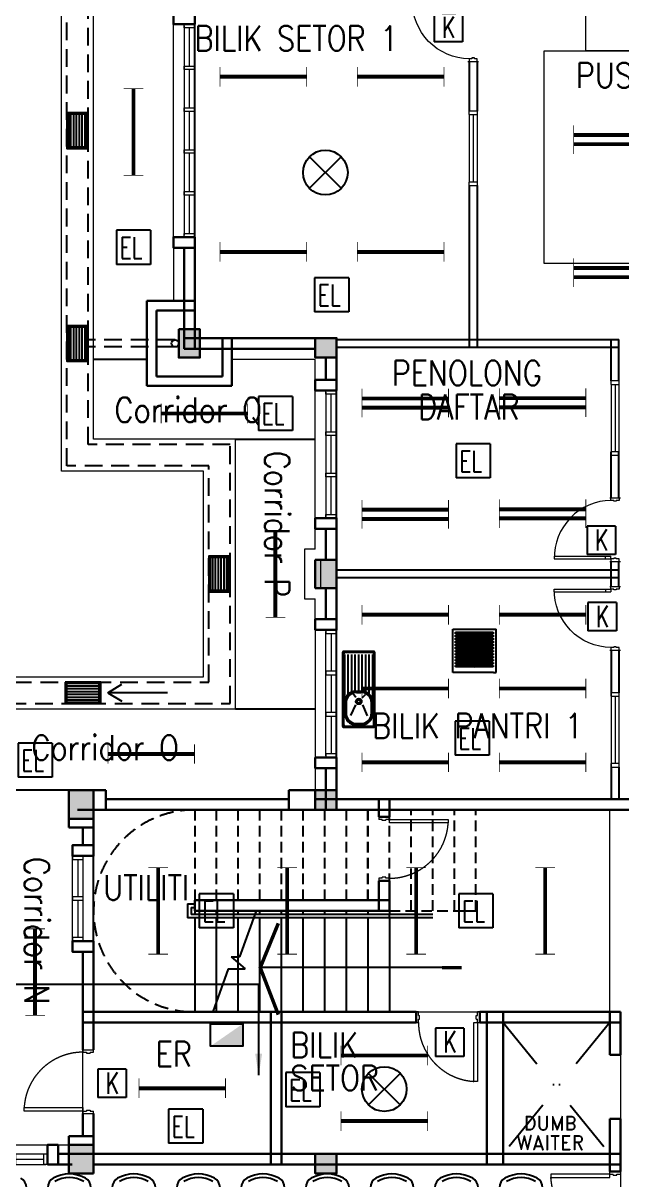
# Model space of a CAD drawing. Header units: inches. Extents: x -86493719 to 430035, y 21644 to 1519532.
# Drawn here: x 260077 to 268516, y 54017 to 70324 of the extents above; entities that cross this region are included whole.
import ezdxf
from ezdxf.enums import TextEntityAlignment as Align

# ---------------------------------------------------------------- set-up
doc = ezdxf.new("R2010")
doc.units = ezdxf.units.IN
doc.header["$MEASUREMENT"] = 0
for name, pattern in [('DASHDOT', [1, 0.5, -0.25, 0, -0.25]), ('DASHED', [19.05, 12.7, -6.35]), ('DASHED2', [0.375, 0.25, -0.125]), ('HIDDEN', [0.375, 0.25, -0.125])]:
    doc.linetypes.add(name, pattern=pattern)
for name, color, linetype, lineweight in [('1', 8, 'Continuous', 9), ('COLUMN', 8, 'Continuous', 30), ('DOOR', 8, 'Continuous', 20), ('DR', 8, 'Continuous', 18), ('LW', 8, 'Continuous', 20), ('t3', 8, 'Continuous', 25), ('wall', 8, 'Continuous', 30), ('WIN', 8, 'Continuous', 18), ('windoor', 8, 'Continuous', 18)]:
    doc.layers.add(name, color=color, linetype=linetype, lineweight=lineweight)
for name, color, linetype in [('12. mRspecT - LEGEND', 1, 'Continuous'), ('Cabinet', 8, 'Continuous'), ('DOWNPIPE', 8, 'Continuous'), ('drain', 8, 'Continuous'), ('dxt_text', 4, 'Continuous'), ('Edges', 7, 'Continuous'), ('ELECT', 6, 'Continuous'), ('FITTING', 40, 'Continuous'), ('GRID', 8, 'DASHDOT'), ('LAMPU', 7, 'Continuous'), ('LIGHT', 4, 'Continuous'), ('MSGRATING', 8, 'Continuous'), ('partition', 8, 'Continuous'), ('SAN', 8, 'Continuous'), ('SANITARY', 8, 'Continuous'), ('stair', 8, 'Continuous')]:
    doc.layers.add(name, color=color, linetype=linetype)
doc.styles.add('LAILA', font='romans.shx', dxfattribs={"width": 0.85})
doc.styles.add('ROMANS', font='romans.shx', dxfattribs={"width": 0.5, "height": 400})
doc.styles.add('VERDANA1000', font='romand.shx', dxfattribs={"height": 1000})
doc.dimstyles.new('ROMANS', dxfattribs={"dimtxt": 600, "dimasz": 300, "dimexe": 0, "dimexo": 0, "dimgap": 250, "dimtad": 1, "dimdec": 0, "dimdsep": 46, "dimtxsty": 'ROMANS', "dimcen": 10, "dimdle": 150, "dimclrd": 1, "dimclre": 256, "dimclrt": 7, "dimaunit": 1, "dimadec": 0, "dimazin": 0, "dimtfac": 1, "dimtdec": 0, "dimtix": 1, "dimtofl": 0, "dimtmove": 2, "dimatfit": 3, "dimfxl": 1, "dimtolj": 1, "dimarcsym": 0})

# ---------------------------------------------------------------- blocks, each defined once
blk = doc.blocks.new('D900')
at = {"layer": 'DR'}
for p, q in [((38, 915), (38, 115)), ((78, 915), (78, 115)), ((38, 190), (78, 190)), ((38, 115), (78, 115))]:
    blk.add_line(p, q, dxfattribs=at)
at = {"layer": 'DR', "color": 3}
for p, q in [((0, 132), (0, -18)), ((900, 132), (900, -18)), ((900, 115), (900, 0))]:
    blk.add_line(p, q, dxfattribs=at)
at = {"layer": 'DR'}
for points in [[(0, 0), (38, 0), (38, 40), (50, 40), (50, 75), (38, 75), (38, 115), (0, 115)], [(900, 0), (862, 0), (862, 40), (850, 40), (850, 75), (862, 75), (862, 115), (900, 115)]]:
    blk.add_lwpolyline(points, dxfattribs=at)
at = {"layer": 'DR', "color": 8}
blk.add_arc((52, 104), 811, 0.7553, 91.0145, dxfattribs=at)
blk = doc.blocks.new('ARR')
at = {"layer": 'drain'}
for p, q in [((-2150569, -694434), (-2150768, -694314)), ((-2151413, -694434), (-2150569, -694434)), ((-2150569, -694434), (-2150768, -694553))]:
    blk.add_line(p, q, dxfattribs=at)
blk = doc.blocks.new('Dp900')
at = {"layer": 'DOOR', "color": 4}
for p, q in [((35, 150), (0, 150)), ((0, 0), (35, 0)), ((35, 150), (35, 100)), ((50, 100), (35, 100)), ((50, 50), (35, 50)), ((35, 50), (35, 0)), ((50, 100), (50, 50)), ((850, 100), (850, 50)), ((865, 100), (850, 100)), ((865, 50), (850, 50)), ((900, 150), (865, 150)), ((865, 150), (865, 100)), ((865, 50), (865, 0)), ((865, 0), (900, 0))]:
    blk.add_line(p, q, dxfattribs=at)
at = {"layer": 'DOOR', "color": 1}
for p, q in [((0, 150), (0, 0)), ((0, 150), (0, 0)), ((900, 150), (900, 0)), ((900, 150), (900, 0))]:
    blk.add_line(p, q, dxfattribs=at)
at = {"layer": 'DOOR'}
blk.add_lwpolyline([(35, 150), (35, 980), (85, 980), (85, 150)], close=True, dxfattribs=at)
at = {"layer": 'DOOR', "color": 9, "linetype": 'DASHED', "ltscale": 100}
blk.add_arc((35, 150), 830, 360, 86.5464, dxfattribs=at)
blk = doc.blocks.new('WIN')
at = {"layer": 'WIN', "color": 1}
for p, q in [((-2479668, -915155), (-2476718, -915155)), ((-2479668, -915305), (-2476718, -915305)), ((-2479643, -915230), (-2479243, -915230)), ((-2479193, -915230), (-2478218, -915230)), ((-2478168, -915230), (-2477193, -915230)), ((-2477143, -915230), (-2476743, -915230))]:
    blk.add_line(p, q, dxfattribs=at)
for points in [[(-2479693, -915305), (-2479643, -915305), (-2479643, -915155), (-2479693, -915155)], [(-2479243, -915305), (-2479193, -915305), (-2479193, -915155), (-2479243, -915155)], [(-2478218, -915305), (-2478168, -915305), (-2478168, -915155), (-2478218, -915155)], [(-2477193, -915305), (-2477143, -915305), (-2477143, -915155), (-2477193, -915155)], [(-2476743, -915305), (-2476693, -915305), (-2476693, -915155), (-2476743, -915155)]]:
    blk.add_lwpolyline(points, close=True, dxfattribs=at)
blk = doc.blocks.new('GF')
at = {"layer": 'wall'}
for points in [[(-2478464, -901233), (-2478464, -901383), (-2478764, -901383), (-2478764, -901233)], [(-2478464, -902583), (-2478464, -902733), (-2478764, -902733), (-2478764, -902583)]]:
    blk.add_lwpolyline(points, close=True, dxfattribs=at)
at = {"layer": 'WIN'}
for p, q in [((-2478764, -902583), (-2478764, -901383)), ((-2478689, -901433), (-2478689, -901958)), ((-2478614, -902583), (-2478614, -901383)), ((-2478689, -902008), (-2478689, -902533))]:
    blk.add_line(p, q, dxfattribs=at)
at = {"layer": 'WIN', "color": 2}
blk.add_line((-2478464, -901383), (-2478464, -902583), dxfattribs=at)
at = {"layer": 'WIN'}
for points in [[(-2478764, -901383), (-2478764, -901433), (-2478614, -901433), (-2478614, -901383)], [(-2478764, -901958), (-2478764, -902008), (-2478614, -902008), (-2478614, -901958)], [(-2478764, -902533), (-2478764, -902583), (-2478614, -902583), (-2478614, -902533)]]:
    blk.add_lwpolyline(points, close=True, dxfattribs=at)
blk = doc.blocks.new('Kit-sink')
at = {"layer": 'SAN'}
for p, q in [((0, 0), (0, -427)), ((1052, 15), (15, 15)), ((1028, 2), (38, 2)), ((1067, -427), (1067, 0)), ((14, -24), (14, -404)), ((165, -100), (316, -174)), ((356, -18), (184, -18)), ((340, -34), (200, -34)), ((356, -18), (1024, -18)), ((418, -171), (467, -137)), ((466, -66), (1024, -66)), ((496, -116), (1024, -116)), ((1054, -404), (1054, -24)), ((34, -168), (34, -260)), ((50, -184), (50, -244)), ((313, -266), (159, -331)), ((412, -263), (461, -307)), ((490, -184), (490, -244)), ((496, -312), (1024, -312)), ((505, -164), (1024, -164)), ((505, -262), (1024, -262)), ((506, -168), (506, -260)), ((506, -214), (1024, -214)), ((15, -442), (1052, -442)), ((38, -428), (1028, -428)), ((184, -410), (356, -410)), ((200, -394), (340, -394)), ((356, -410), (1024, -410)), ((466, -360), (1024, -360))]:
    blk.add_line(p, q, dxfattribs=at)
for radius in [40, 23.9]:
    blk.add_circle((362, -214), radius, dxfattribs=at)
for centre, radius, start, end in [((15, 0), 15, 90, 180), ((38, -24), 25, 90, 180), ((1028, -24), 25, 0, 90), ((1052, 0), 15, 0, 90), ((184, -168), 150, 90, 180), ((200, -184), 150, 90, 180), ((340, -184), 150, 0, 90), ((356, -168), 150, 0, 90), ((184, -260), 150, 180, 270), ((200, -244), 150, 180, 270), ((340, -244), 150, 270, 0), ((356, -260), 150, 270, 0), ((15, -427), 15, 180, 270), ((38, -404), 25, 180, 270), ((1028, -404), 25, 270, 0), ((1052, -427), 15, 270, 0)]:
    blk.add_arc(centre, radius, start, end, dxfattribs=at)
blk = doc.blocks.new('meja mesyuarat')
at = {"color": 8}
for centre, radius, start, end in [((1181, 2830), 462, 60.3254, 119.6746), ((2090, 2830), 462, 60.3254, 119.6746), ((3000, 2830), 462, 60.3254, 119.6746), ((3910, 2830), 462, 60.3254, 119.6746), ((4819, 2830), 462, 60.3254, 119.6746), ((5729, 2830), 462, 60.3254, 119.6746), ((6638, 2830), 462, 60.3254, 119.6746), ((7548, 2830), 462, 60.3254, 119.6746), ((425, 3100), 151, 0, 60.3254), ((1027, 3100), 151, 119.6746, 180), ((1181, 2830), 411, 60.283, 119.717), ((1335, 3100), 151, 0, 60.3254), ((1937, 3100), 151, 119.6746, 180), ((2090, 2830), 411, 60.283, 119.717), ((2244, 3100), 151, 0, 60.3254), ((2846, 3100), 151, 119.6746, 180), ((3000, 2830), 411, 60.283, 119.717), ((3154, 3100), 151, 0, 60.3254), ((3756, 3100), 151, 119.6746, 180), ((3910, 2830), 411, 60.283, 119.717), ((4063, 3100), 151, 0, 60.3254), ((4665, 3100), 151, 119.6746, 180), ((4819, 2830), 411, 60.283, 119.717), ((4973, 3100), 151, 0, 60.3254), ((5575, 3100), 151, 119.6746, 180), ((5729, 2830), 411, 60.283, 119.717), ((5883, 3100), 151, 0, 60.3254), ((6485, 3100), 151, 119.6746, 180), ((6638, 2830), 411, 60.283, 119.717), ((6792, 3100), 151, 0, 60.3254), ((7394, 3100), 151, 119.6746, 180), ((7548, 2830), 411, 60.283, 119.717), ((7702, 3100), 151, 0, 60.3254)]:
    blk.add_arc(centre, radius, start, end, dxfattribs=at)
blk = doc.blocks.new('1 X 8W EL')
at = {"layer": 'ELECT', "color": 6}
for p, q in [((-240, 240), (-240, -240)), ((240, 240), (-240, 240)), ((240, 240), (240, -240)), ((240, -240), (-240, -240))]:
    blk.add_line(p, q, dxfattribs=at)
at = {"layer": 'ELECT', "color": 6, "style": 'ROMANS', "width": 0.7}
blk.add_text('EL', height=300, dxfattribs=at).set_placement((-196, -156))
blk = doc.blocks.new('YBC 2X36')
at = {"layer": 'FITTING', "color": 3}
for points, const_width in [([(-610, 201), (-610, -74)], 10.9), ([(610, 201), (610, -84)], 10.9), ([(-610, 63), (610, 63)], 54.6), ([(-610, 72), (-610, -203)], 10.9), ([(610, 72), (610, -203)], 10.9), ([(-610, -66), (610, -66)], 54.6)]:
    blk.add_lwpolyline(points, dxfattribs=dict(at, const_width=const_width))
blk = doc.blocks.new('YBC 1X36')
at = {"layer": 'FITTING', "color": 3}
for points, const_width in [([(-610, 0), (610, 0)], 54.6), ([(-610, 138), (-610, -138)], 10.9), ([(610, 138), (610, -138)], 10.9)]:
    blk.add_lwpolyline(points, dxfattribs=dict(at, const_width=const_width))
blk = doc.blocks.new('1 X 8W KELUAR')
at = {"layer": 'ELECT', "color": 5}
for p, q in [((-160, 161), (-160, -240)), ((240, 161), (-160, 161)), ((240, 160), (240, -240)), ((240, -240), (-160, -240))]:
    blk.add_line(p, q, dxfattribs=at)
at = {"layer": 'ELECT', "color": 5, "style": 'ROMANS', "width": 0.7}
blk.add_text('K', height=300, dxfattribs=at).set_placement((-50, -185))
blk = doc.blocks.new('CEILING FAN C W HOOK')
at = {"layer": 'ELECT', "color": 6}
for p, q in [((-530, -530), (-85, -85)), ((-530, -85), (-85, -530))]:
    blk.add_line(p, q, dxfattribs=at)
blk.add_circle((-308, -308), 315, dxfattribs=at)
blk = doc.blocks.new('Exhaust Fan 8-Inch fr')
at = {"layer": 'Edges'}
for p, q in [((-5.91, 7.27), (5.91, 7.27)), ((-5.91, -4.54), (-5.91, 7.27)), ((-5.12, 6.08), (-5.12, 6.47)), ((-5.12, 6.47), (5.12, 6.47)), ((5.12, 6.47), (5.12, 6.08)), ((5.91, -4.54), (5.91, 7.27)), ((5.12, 6.08), (-5.12, 6.08)), ((-5.12, 5.26), (-5.12, 5.65)), ((-5.12, 5.65), (-0.31, 5.65)), ((-1.81, 5.26), (-5.12, 5.26)), ((-5.12, 4.43), (-5.12, 4.83)), ((-5.12, 4.83), (-2.54, 4.83)), ((-3.05, 4.43), (-5.12, 4.43)), ((-5.12, 3.61), (-5.12, 4)), ((-5.12, 4), (-3.38, 4)), ((-3.69, 3.61), (-5.12, 3.61)), ((-5.12, 2.79), (-5.12, 3.18)), ((-5.12, 3.18), (-3.89, 3.18)), ((-3.89, 3.18), (-4.06, 2.79)), ((-3.89, 3.18), (-2.4, 3.18)), ((-3.38, 4), (-3.69, 3.61)), ((-2.65, 3.61), (-3.69, 3.61)), ((-3.38, 4), (-2.75, 4)), ((-2.54, 4.83), (-3.05, 4.43)), ((-2.52, 4.43), (-3.05, 4.43)), ((-2.71, 3.71), (-2.75, 4)), ((-2.75, 4), (-2.74, 4)), ((-2.7, 3.72), (-2.74, 4)), ((-2.74, 4), (-0.47, 4)), ((-2.7, 3.72), (-2.71, 3.71)), ((-2.65, 3.61), (-2.71, 3.71)), ((-2.64, 3.61), (-2.7, 3.72)), ((-2.64, 3.61), (-2.65, 3.61)), ((-0.24, 3.61), (-2.64, 3.61)), ((-2.54, 4.83), (-1.91, 4.83)), ((-2.52, 4.43), (-2.46, 4.51)), ((-2.51, 4.43), (-2.52, 4.43)), ((-2.51, 4.43), (-2.45, 4.51)), ((-0.72, 4.43), (-2.51, 4.43)), ((-2.45, 4.51), (-2.46, 4.51)), ((-2.45, 4.51), (-1.91, 4.83)), ((-2.18, 2.79), (-2.4, 3.18)), ((-2.4, 3.18), (-2.39, 3.18)), ((-2.16, 2.79), (-2.39, 3.18)), ((-2.39, 3.18), (0.01, 3.18)), ((-1.91, 4.83), (-0.99, 4.83)), ((-1.43, 5.42), (-1.81, 5.26)), ((-1.43, 5.26), (-1.81, 5.26)), ((-1.12, 5.54), (-1.43, 5.42)), ((-1.43, 5.42), (-1.43, 5.26)), ((-1.03, 5.26), (-1.43, 5.26)), ((-1.03, 5.56), (-1.12, 5.54)), ((-0.31, 5.65), (-1.03, 5.56)), ((-1.03, 5.56), (-1.03, 5.26)), ((1.03, 5.26), (-1.03, 5.26)), ((-0.9, 4.76), (-0.99, 4.83)), ((-0.99, 4.83), (1.03, 4.83)), ((-0.9, 4.76), (-0.72, 4.43)), ((1.03, 4.43), (-0.72, 4.43)), ((-0.47, 4), (-0.24, 3.61)), ((-0.47, 4), (1.03, 4)), ((-0.31, 5.65), (0.31, 5.65)), ((1.03, 3.61), (-0.24, 3.61)), ((0.01, 3.18), (0.04, 3.13)), ((0.01, 3.18), (0.64, 3.18)), ((1.03, 5.56), (0.31, 5.65)), ((0.31, 5.65), (5.12, 5.65)), ((0.64, 3.18), (0.31, 2.79)), ((0.64, 3.18), (3.49, 3.18)), ((1.03, 5.56), (1.03, 5.26)), ((1.12, 5.54), (1.03, 5.56)), ((1.43, 5.26), (1.03, 5.26)), ((1.03, 4.83), (1.03, 4.43)), ((1.03, 4.83), (1.43, 4.83)), ((1.43, 4.43), (1.03, 4.43)), ((1.03, 4), (1.03, 3.61)), ((1.03, 4), (1.43, 4)), ((1.37, 3.61), (1.03, 3.61)), ((1.43, 5.42), (1.12, 5.54)), ((1.37, 3.61), (1.43, 3.64)), ((3.24, 3.61), (1.37, 3.61)), ((1.43, 5.42), (1.43, 5.26)), ((1.81, 5.26), (1.43, 5.42)), ((1.81, 5.26), (1.43, 5.26)), ((1.43, 4.83), (1.43, 4.43)), ((1.43, 4.83), (2.54, 4.83)), ((3.05, 4.43), (1.43, 4.43)), ((1.43, 4), (1.43, 3.64)), ((1.43, 3.64), (2.05, 4)), ((1.43, 4), (2.05, 4)), ((5.12, 5.26), (1.81, 5.26)), ((2.05, 4), (2.92, 4)), ((3.05, 4.43), (2.54, 4.83)), ((2.54, 4.83), (5.12, 4.83)), ((2.92, 4), (3.08, 3.89)), ((2.92, 4), (3.38, 4)), ((5.12, 4.43), (3.05, 4.43)), ((3.08, 3.89), (3.24, 3.61)), ((3.69, 3.61), (3.24, 3.61)), ((3.69, 3.61), (3.38, 4)), ((3.38, 4), (5.12, 4)), ((3.49, 3.18), (3.5, 3.15)), ((3.49, 3.18), (3.89, 3.18)), ((5.12, 3.61), (3.69, 3.61)), ((4.06, 2.79), (3.89, 3.18)), ((3.89, 3.18), (5.12, 3.18)), ((5.12, 5.65), (5.12, 5.26)), ((5.12, 4.83), (5.12, 4.43)), ((5.12, 4), (5.12, 3.61)), ((5.12, 3.18), (5.12, 2.79)), ((-4.06, 2.79), (-5.12, 2.79)), ((-5.12, 1.96), (-5.12, 2.36)), ((-5.12, 2.36), (-4.2, 2.36)), ((-4.25, 1.96), (-5.12, 1.96)), ((-5.12, 1.14), (-5.12, 1.53)), ((-5.12, 1.53), (-4.31, 1.53)), ((-4.3, 1.14), (-5.12, 1.14)), ((-5.12, 0.32), (-5.12, 0.71)), ((-5.12, 0.71), (-4.25, 0.71)), ((-4.19, 0.32), (-5.12, 0.32)), ((-4.31, 1.53), (-4.33, 1.36)), ((-4.33, 1.36), (-4.3, 1.14)), ((-4.31, 1.53), (-4.29, 1.53)), ((-4.29, 1.14), (-4.3, 1.14)), ((-4.29, 1.53), (-4.29, 1.14)), ((-4.29, 1.53), (-4.22, 1.53)), ((-2.3, 1.14), (-4.29, 1.14)), ((-4.22, 2.17), (-4.25, 1.96)), ((-4.22, 1.96), (-4.25, 1.96)), ((-4.25, 0.71), (-4.22, 0.55)), ((-4.25, 0.71), (-3.04, 0.71)), ((-4.2, 2.36), (-4.22, 2.17)), ((-4.22, 1.96), (-4.22, 2.17)), ((-1.63, 1.96), (-4.22, 1.96)), ((-4.22, 1.53), (-4.22, 1.52)), ((-4.22, 1.53), (-1.43, 1.53)), ((-4.22, 1.52), (-1.43, 1.52)), ((-4.22, 0.65), (-3.16, 0.65)), ((-4.22, 0.55), (-4.22, 0.65)), ((-4.22, 0.55), (-4.19, 0.32)), ((-4.2, 2.36), (-1.93, 2.36)), ((-3.53, 0.32), (-4.19, 0.32)), ((-2.18, 2.79), (-4.06, 2.79)), ((-3.37, 0.52), (-3.53, 0.32)), ((-0.3, 0.32), (-3.53, 0.32)), ((-3.37, 0.52), (-3.16, 0.65)), ((-3.16, 0.65), (-3.04, 0.71)), ((-3.04, 0.71), (-0.26, 0.71)), ((-2.3, 1.14), (-1.74, 1.46)), ((-0.61, 1.14), (-2.3, 1.14)), ((-2.16, 2.79), (-2.18, 2.79)), ((0.1, 2.79), (-2.16, 2.79)), ((-1.77, 2.08), (-1.93, 2.36)), ((-1.93, 2.36), (-1.91, 2.36)), ((-1.76, 2.09), (-1.91, 2.36)), ((-1.91, 2.36), (0.07, 2.36)), ((-1.76, 2.09), (-1.77, 2.08)), ((-1.77, 2.08), (-1.63, 1.96)), ((-1.76, 2.09), (-1.61, 1.96)), ((-1.74, 1.46), (-1.43, 1.52)), ((-1.61, 1.96), (-1.63, 1.96)), ((-0.35, 1.96), (-1.61, 1.96)), ((-1.43, 1.53), (-1.43, 1.52)), ((-1.43, 1.52), (-1.32, 1.53)), ((-1.43, 1.53), (-1.32, 1.53)), ((-1.43, 1.52), (-1.43, 1.52)), ((-1.32, 1.53), (-1.14, 1.53)), ((-1.14, 1.53), (-1.1, 1.52)), ((-1.14, 1.53), (-1.1, 1.53)), ((-1.1, 1.53), (-1.1, 1.52)), ((-1.1, 1.53), (-0.65, 1.53)), ((-1.1, 1.52), (-0.72, 1.42)), ((-0.72, 1.42), (-0.66, 1.37)), ((-0.67, 1.43), (-0.65, 1.53)), ((-0.66, 1.37), (-0.67, 1.43)), ((-0.65, 1.26), (-0.66, 1.37)), ((-0.65, 1.53), (0.61, 1.53)), ((-0.61, 1.14), (-0.65, 1.26)), ((0.57, 1.14), (-0.61, 1.14)), ((-0.35, 1.96), (-0.33, 1.98)), ((0.31, 1.96), (-0.35, 1.96)), ((-0.33, 1.98), (-0.17, 2.04)), ((-0.3, 0.32), (-0.23, 0.57)), ((-0.29, 0.32), (-0.3, 0.32)), ((-0.29, 0.32), (-0.27, 0.37)), ((-0.13, 0.32), (-0.29, 0.32)), ((-0.27, 0.37), (-0.22, 0.56)), ((-0.27, 0.37), (-0.12, 0.35)), ((-0.22, 0.56), (-0.26, 0.71)), ((-0.23, 0.57), (-0.26, 0.71)), ((-0.26, 0.71), (-0.26, 0.71)), ((-0.26, 0.71), (-0.01, 0.71)), ((-0.23, 0.57), (-0.22, 0.56)), ((-0.17, 2.04), (-0.05, 2.05)), ((-0.13, 0.32), (-0.12, 0.35)), ((-0.12, 0.32), (-0.13, 0.32)), ((-0.12, 0.32), (-0.01, 0.7)), ((-0.12, 0.35), (-0.02, 0.69)), ((1.97, 0.32), (-0.12, 0.32)), ((0, 2.1), (-0.05, 2.05)), ((-0.05, 2.05), (0, 2.06)), ((-0.02, 0.69), (-0.01, 0.71)), ((-0.01, 0.7), (-0.02, 0.69)), ((-0.01, 0.7), (0, 0.71)), ((-0.01, 0.71), (0, 0.71)), ((0.07, 2.36), (0, 2.1)), ((0, 2.06), (0.17, 2.03)), ((0, 0.71), (1.75, 0.71)), ((0.04, 3.13), (0.1, 2.79)), ((0.07, 2.36), (0.19, 2.36)), ((0.31, 2.79), (0.1, 2.79)), ((0.17, 2.03), (0.25, 1.99)), ((0.19, 2.36), (0.18, 2.29)), ((0.18, 2.29), (0.25, 1.99)), ((0.19, 2.36), (3.33, 2.36)), ((0.25, 1.99), (0.31, 1.96)), ((3.54, 2.79), (0.31, 2.79)), ((2.67, 1.96), (0.31, 1.96)), ((0.6, 1.22), (0.57, 1.14)), ((0.62, 1.14), (0.57, 1.14)), ((0.63, 1.39), (0.6, 1.22)), ((0.61, 1.53), (0.62, 1.49)), ((0.61, 1.53), (1.92, 1.53)), ((0.67, 1.44), (0.62, 1.49)), ((0.62, 1.49), (0.62, 1.48)), ((0.68, 1.43), (0.62, 1.48)), ((0.62, 1.48), (0.63, 1.39)), ((0.84, 1.19), (0.62, 1.14)), ((1.03, 1.14), (0.62, 1.14)), ((1.16, 1.31), (0.67, 1.44)), ((0.67, 1.44), (0.68, 1.43)), ((1.02, 1.34), (0.68, 1.43)), ((0.99, 1.15), (0.84, 1.19)), ((0.99, 1.15), (1.02, 1.34)), ((1.03, 1.14), (0.99, 1.15)), ((1.17, 1.3), (1.02, 1.34)), ((1.2, 1.14), (1.03, 1.14)), ((1.69, 1.4), (1.16, 1.31)), ((1.16, 1.31), (1.17, 1.3)), ((1.22, 1.31), (1.17, 1.3)), ((1.22, 1.31), (1.2, 1.14)), ((1.43, 1.14), (1.2, 1.14)), ((1.43, 1.34), (1.22, 1.31)), ((1.7, 1.39), (1.43, 1.34)), ((1.43, 1.34), (1.43, 1.14)), ((4.29, 1.14), (1.43, 1.14)), ((1.92, 1.53), (1.69, 1.4)), ((1.69, 1.4), (1.7, 1.39)), ((1.92, 1.52), (1.7, 1.39)), ((1.75, 0.71), (1.78, 0.65)), ((1.75, 0.71), (4.25, 0.71)), ((1.78, 0.65), (4.2, 0.65)), ((1.78, 0.65), (1.97, 0.32)), ((1.95, 1.53), (1.92, 1.52)), ((1.92, 1.53), (1.95, 1.53)), ((1.92, 1.52), (4.2, 1.52)), ((1.95, 1.53), (4.2, 1.53)), ((4.19, 0.32), (1.97, 0.32)), ((3.32, 2.34), (2.67, 1.96)), ((2.69, 1.96), (2.67, 1.96)), ((3.33, 2.33), (2.69, 1.96)), ((4.2, 1.96), (2.69, 1.96)), ((3.32, 2.34), (3.33, 2.36)), ((3.32, 2.34), (3.33, 2.33)), ((3.33, 2.33), (3.35, 2.36)), ((3.33, 2.36), (3.35, 2.36)), ((3.35, 2.36), (4.2, 2.36)), ((3.54, 2.79), (3.5, 3.15)), ((3.5, 3.15), (3.51, 3.14)), ((3.54, 2.79), (3.51, 3.14)), ((4.06, 2.79), (3.54, 2.79)), ((3.54, 2.79), (3.54, 2.79)), ((5.12, 2.79), (4.06, 2.79)), ((4.19, 0.32), (4.2, 0.38)), ((5.12, 0.32), (4.19, 0.32)), ((4.2, 2.34), (4.2, 2.36)), ((4.2, 2.36), (5.12, 2.36)), ((4.2, 2.34), (4.2, 2.33)), ((4.25, 1.96), (4.2, 2.33)), ((4.2, 2.33), (4.2, 1.96)), ((4.25, 1.96), (4.2, 1.96)), ((4.2, 1.52), (4.2, 1.53)), ((4.2, 1.53), (4.29, 1.53)), ((4.2, 0.38), (4.25, 0.71)), ((4.2, 0.65), (4.2, 0.38)), ((5.12, 1.96), (4.25, 1.96)), ((4.25, 0.71), (5.12, 0.71)), ((4.29, 1.53), (4.29, 1.14)), ((4.29, 1.53), (4.31, 1.53)), ((4.3, 1.14), (4.29, 1.14)), ((4.3, 1.14), (4.33, 1.36)), ((5.12, 1.14), (4.3, 1.14)), ((4.33, 1.36), (4.31, 1.53)), ((4.31, 1.53), (5.12, 1.53)), ((5.12, 2.36), (5.12, 1.96)), ((5.12, 1.53), (5.12, 1.14)), ((5.12, 0.71), (5.12, 0.32)), ((-5.12, -0.51), (-5.12, -0.11)), ((-5.12, -0.11), (-4.04, -0.11)), ((-3.87, -0.51), (-5.12, -0.51)), ((-5.12, -1.33), (-5.12, -0.94)), ((-5.12, -0.94), (-3.65, -0.94)), ((-3.35, -1.33), (-5.12, -1.33)), ((-5.12, -2.15), (-5.12, -1.76)), ((-5.12, -1.76), (-2.99, -1.76)), ((-2.47, -2.15), (-5.12, -2.15)), ((-5.12, -2.98), (-5.12, -2.58)), ((-5.12, -2.58), (-1.7, -2.58)), ((5.12, -2.98), (-5.12, -2.98)), ((-4.04, -0.11), (-4.02, -0.14)), ((-4.04, -0.11), (-3.57, -0.11)), ((-4.02, -0.14), (-3.57, -0.14)), ((-4.02, -0.14), (-3.87, -0.51)), ((-3.43, -0.51), (-3.87, -0.51)), ((-3.65, -0.94), (-3.57, -1.04)), ((-3.65, -0.94), (-3.18, -0.94)), ((-3.57, -0.11), (-3.57, -0.14)), ((-3.57, -0.11), (-0.52, -0.11)), ((-3.57, -0.14), (-3.56, -0.29)), ((-3.57, -1.04), (-3.12, -1.04)), ((-3.57, -1.04), (-3.35, -1.33)), ((-3.56, -0.29), (-3.43, -0.51)), ((-1, -0.51), (-3.43, -0.51)), ((-2.71, -1.33), (-3.35, -1.33)), ((-3.13, -1.03), (-3.18, -0.94)), ((-3.18, -0.94), (-1.75, -0.94)), ((-2.71, -1.33), (-3.13, -1.03)), ((-3.13, -1.03), (-3.12, -1.04)), ((-2.71, -1.33), (-3.12, -1.04)), ((-3.12, -1.04), (-3.12, -1.04)), ((-2.99, -1.76), (-2.47, -2.15)), ((-2.99, -1.76), (-1.43, -1.76)), ((-2.34, -1.28), (-2.71, -1.33)), ((-2.71, -1.33), (-2.71, -1.33)), ((-2.65, -1.33), (-2.71, -1.33)), ((-2.71, -1.33), (-2.71, -1.33)), ((-2.33, -1.29), (-2.65, -1.33)), ((-1.43, -1.33), (-2.65, -1.33)), ((-1.43, -2.15), (-2.47, -2.15)), ((-1.75, -0.94), (-2.34, -1.28)), ((-2.34, -1.28), (-2.33, -1.29)), ((-1.91, -1.04), (-2.33, -1.29)), ((-1.72, -0.94), (-1.91, -1.04)), ((-1.91, -1.04), (-1.43, -1.04)), ((-1.75, -0.94), (-1.72, -0.94)), ((-1.72, -0.94), (-1.43, -0.94)), ((-1.7, -2.58), (-1.43, -2.69)), ((-1.7, -2.58), (-1.43, -2.58)), ((-1.43, -0.94), (-1.43, -1.04)), ((-1.43, -0.94), (-1.03, -0.94)), ((-1.43, -1.04), (-1.43, -1.33)), ((-1.03, -1.33), (-1.43, -1.33)), ((-1.43, -1.76), (-1.43, -2.15)), ((-1.43, -1.76), (-1.03, -1.76)), ((-1.03, -2.15), (-1.43, -2.15)), ((-1.43, -2.58), (-1.43, -2.69)), ((-1.43, -2.58), (-1.03, -2.58)), ((-1.43, -2.69), (-1.12, -2.82)), ((-1.12, -2.82), (-1.03, -2.83)), ((-1.03, -1.33), (-1.03, -0.94)), ((-1.03, -0.94), (0.29, -0.94)), ((0.51, -1.33), (-1.03, -1.33)), ((-1.03, -2.15), (-1.03, -1.76)), ((-1.03, -1.76), (0.76, -1.76)), ((1.03, -2.15), (-1.03, -2.15)), ((-1.03, -2.83), (-1.03, -2.58)), ((-1.03, -2.58), (1.03, -2.58)), ((-1.03, -2.83), (0, -2.97)), ((-0.7, -0.33), (-1, -0.51)), ((-0.97, -0.51), (-1, -0.51)), ((-0.7, -0.35), (-0.97, -0.51)), ((0.04, -0.51), (-0.97, -0.51)), ((-0.7, -0.35), (-0.5, -0.11)), ((-0.7, -0.33), (-0.52, -0.11)), ((-0.7, -0.33), (-0.7, -0.35)), ((-0.52, -0.11), (-0.5, -0.11)), ((-0.5, -0.11), (-0.1, -0.11)), ((-0.07, -0.33), (-0.1, -0.11)), ((-0.1, -0.11), (-0.09, -0.11)), ((-0.05, -0.32), (-0.09, -0.11)), ((-0.09, -0.11), (2.22, -0.11)), ((-0.05, -0.32), (-0.07, -0.33)), ((0.04, -0.51), (-0.07, -0.33)), ((0.05, -0.51), (-0.05, -0.32)), ((0, -2.97), (1.03, -2.83)), ((0.05, -0.51), (0.04, -0.51)), ((2.45, -0.51), (0.05, -0.51)), ((0.51, -1.33), (0.29, -0.94)), ((0.29, -0.94), (0.3, -0.94)), ((0.53, -1.33), (0.3, -0.94)), ((0.3, -0.94), (2.69, -0.94)), ((0.53, -1.33), (0.51, -1.33)), ((2.7, -1.33), (0.53, -1.33)), ((0.88, -1.96), (0.76, -1.76)), ((0.76, -1.76), (0.78, -1.76)), ((0.89, -1.95), (0.78, -1.76)), ((0.78, -1.76), (2.35, -1.76)), ((0.89, -1.95), (0.88, -1.96)), ((0.88, -1.96), (1.03, -2.08)), ((0.89, -1.95), (1.15, -2.15)), ((1.03, -2.08), (1.03, -2.15)), ((1.03, -2.08), (1.13, -2.15)), ((1.13, -2.15), (1.03, -2.15)), ((1.03, -2.58), (1.03, -2.83)), ((1.03, -2.58), (1.43, -2.58)), ((1.03, -2.83), (1.12, -2.82)), ((1.12, -2.82), (1.43, -2.69)), ((1.15, -2.15), (1.13, -2.15)), ((1.49, -2.15), (1.15, -2.15)), ((1.43, -2.58), (1.43, -2.69)), ((1.43, -2.69), (1.7, -2.58)), ((1.43, -2.58), (1.7, -2.58)), ((1.49, -2.15), (1.7, -2.14)), ((1.56, -2.15), (1.49, -2.15)), ((1.56, -2.15), (1.69, -2.14)), ((2.47, -2.15), (1.56, -2.15)), ((1.7, -2.14), (1.69, -2.14)), ((2.35, -1.76), (1.7, -2.14)), ((1.7, -2.58), (5.12, -2.58)), ((2.22, -0.11), (2.24, -0.14)), ((2.22, -0.11), (4.04, -0.11)), ((2.24, -0.14), (4.02, -0.14)), ((2.24, -0.14), (2.45, -0.51)), ((2.35, -1.76), (2.99, -1.76)), ((3.87, -0.51), (2.45, -0.51)), ((2.47, -2.15), (2.99, -1.76)), ((5.12, -2.15), (2.47, -2.15)), ((2.69, -0.94), (2.7, -1.04)), ((2.69, -0.94), (3.65, -0.94)), ((2.7, -1.04), (3.57, -1.04)), ((2.7, -1.04), (2.73, -1.29)), ((2.73, -1.29), (2.7, -1.33)), ((3.35, -1.33), (2.7, -1.33)), ((2.99, -1.76), (5.12, -1.76)), ((3.35, -1.33), (3.57, -1.04)), ((5.12, -1.33), (3.35, -1.33)), ((3.57, -1.04), (3.65, -0.94)), ((3.65, -0.94), (5.12, -0.94)), ((3.87, -0.51), (4.02, -0.14)), ((5.12, -0.51), (3.87, -0.51)), ((4.02, -0.14), (4.04, -0.11)), ((4.04, -0.11), (5.12, -0.11)), ((5.12, -0.11), (5.12, -0.51)), ((5.12, -0.94), (5.12, -1.33)), ((5.12, -1.76), (5.12, -2.15)), ((5.12, -2.58), (5.12, -2.98)), ((5.21, -4.54), (-5.91, -4.54)), ((5.21, -4.54), (5.72, -4.54)), ((5.72, -4.54), (5.91, -4.54))]:
    blk.add_line(p, q, dxfattribs=at)
blk = doc.blocks.new('Exhaust Fan 15TGQZ')
at = {"xscale": 51.69785126039847, "yscale": 51.69785126039847, "zscale": 51.69785126039847}
blk.add_blockref('Exhaust Fan 8-Inch fr', (-310, -401), dxfattribs=at)
blk = doc.blocks.new('DB')
at = {"layer": 'ELECT', "color": 2}
blk.add_lwpolyline([(42039, 19743), (42494, 19743), (42494, 19428), (42039, 19428)], close=True, dxfattribs=at)
blk.add_solid([(42494, 19743), (42494, 19428), (42039, 19428)], dxfattribs=at)

msp = doc.modelspace()

# ---------------------------------------------------------------- hatches: boundary and pattern name
at = {"layer": 'COLUMN'}
for points in [[(264195, 65884), (264495, 65884), (264495, 65609), (264195, 65609)], [(261070, 59109), (261070, 59509), (260720, 59509), (260720, 59109)], [(264195, 59509), (264495, 59509), (264495, 59234), (264195, 59234)], [(261070, 54109), (261070, 54509), (260720, 54509), (260720, 54109)], [(264195, 54384), (264495, 54384), (264495, 54109), (264195, 54109)]]:
    msp.add_hatch(color=256, dxfattribs=at).paths.add_polyline_path(points)

# ---------------------------------------------------------------- linework, layer by layer
at = {"layer": '1'}
for points in [[(268009, 69934), (268009, 72434), (270009, 72434), (270009, 69934)], [(270420, 69934), (270420, 66934), (267420, 66934), (267420, 69934)]]:
    msp.add_lwpolyline(points, close=True, dxfattribs=at)
at = {"layer": '12. mRspecT - LEGEND'}
msp.add_lwpolyline([(262720, 56234), (261070, 56234), (261070, 59234), (264495, 59234), (264495, 65884), (262495, 65884), (262495, 77734), (266495, 77734), (266495, 80234), (274345, 80234), (274345, 78409), (277770, 78409), (277770, 78784)], dxfattribs=at)
at = {"layer": 'COLUMN'}
for points in [[(262270, 66009), (262570, 66009), (262570, 65609), (262270, 65609)], [(264195, 65884), (264495, 65884), (264495, 65609), (264195, 65609)], [(264195, 62759), (264495, 62759), (264495, 62359), (264195, 62359)], [(261070, 59109), (261070, 59509), (260720, 59509), (260720, 59109)], [(264195, 59509), (264495, 59509), (264495, 59234), (264195, 59234)], [(261070, 54109), (261070, 54509), (260720, 54509), (260720, 54109)], [(264195, 54384), (264495, 54384), (264495, 54109), (264195, 54109)]]:
    msp.add_lwpolyline(points, close=True, dxfattribs=at)
for points in [[(262270, 66009), (262570, 66009), (262270, 65609), (262570, 65609)], [(264195, 62759), (264495, 62759), (264195, 62359), (264495, 62359)]]:
    msp.add_solid(points, dxfattribs=at)
at = {"layer": 'DOWNPIPE', "linetype": 'HIDDEN', "ltscale": 1000}
for p, q in [((262220, 65859), (260970, 65859)), ((262220, 65759), (260970, 65759))]:
    msp.add_line(p, q, dxfattribs=at)
at = {"layer": 'DOWNPIPE'}
msp.add_circle((262220, 65809), 50, dxfattribs=at)
at = {"layer": 'drain', "linetype": 'DASHED2', "ltscale": 1000}
for points in [[(255195, 56034), (259195, 56034), (259195, 61034), (262695, 61034), (262695, 64084), (260695, 64084), (260695, 79534), (264695, 79534), (264695, 81509)], [(255495, 55734), (259495, 55734), (259495, 60734), (262995, 60734), (262995, 64384), (260995, 64384), (260995, 79234), (264995, 79234), (264995, 81509)]]:
    msp.add_lwpolyline(points, dxfattribs=at)
at = {"layer": 'dxt_text'}
for p, q in [((261819, 65584), (261070, 65584)), ((263070, 64459), (264195, 64459)), ((263070, 60659), (264195, 60659)), ((260720, 59509), (259570, 59509))]:
    msp.add_line(p, q, dxfattribs=at)
at = {"layer": 'GRID', "linetype": 'DASHDOT', "ltscale": 1500}
for p, q in [((268345, 56234), (266845, 54384)), ((266845, 56234), (268345, 54384))]:
    msp.add_line(p, q, dxfattribs=at)
at = {"layer": 'LW'}
for p, q in [((260620, 64009), (260620, 79609)), ((261070, 64459), (261070, 79159)), ((262195, 67309), (262195, 70309)), ((262195, 67159), (262195, 66409)), ((264195, 65584), (263020, 65584)), ((264195, 65296), (264195, 65584)), ((264195, 63346), (264195, 65146)), ((263070, 64459), (261070, 64459)), ((263070, 60659), (263070, 64459)), ((262620, 64009), (260620, 64009)), ((262620, 61109), (262620, 64009)), ((264195, 62909), (264195, 63196)), ((264195, 61921), (264195, 62209)), ((264195, 61771), (264195, 59971)), ((259120, 61109), (262620, 61109)), ((259570, 60659), (263070, 60659)), ((264195, 59821), (264195, 59384)), ((268345, 56384), (268345, 59234)), ((265615, 56384), (266515, 56384)), ((260920, 54952), (260920, 55852)), ((268495, 55778), (268495, 54878)), ((257420, 54509), (260720, 54509)), ((268495, 54134), (268495, 53234))]:
    msp.add_line(p, q, dxfattribs=at)
for points in [[(264195, 62909), (264045, 62909), (264045, 62209), (264195, 62209)], [(264345, 62759), (264270, 62759), (264270, 62359), (264345, 62359)]]:
    msp.add_lwpolyline(points, dxfattribs=at)
at = {"layer": 'MSGRATING'}
for p, q in [((260745, 69039), (260745, 68579)), ((260785, 69039), (260785, 68579)), ((260825, 69039), (260825, 68579)), ((260865, 69039), (260865, 68579)), ((260905, 69039), (260905, 68579)), ((260945, 69039), (260945, 68579)), ((260745, 66039), (260745, 65579)), ((260785, 66039), (260785, 65579)), ((260825, 66039), (260825, 65579)), ((260865, 66039), (260865, 65579)), ((260905, 66039), (260905, 65579)), ((260945, 66039), (260945, 65579)), ((262745, 62789), (262745, 62329)), ((262785, 62789), (262785, 62329)), ((262825, 62789), (262825, 62329)), ((262865, 62789), (262865, 62329)), ((262905, 62789), (262905, 62329)), ((262945, 62789), (262945, 62329)), ((260690, 60984), (261150, 60984)), ((260690, 60944), (261150, 60944)), ((260690, 60904), (261150, 60904)), ((260690, 60864), (261150, 60864)), ((260690, 60824), (261150, 60824)), ((260690, 60784), (261150, 60784))]:
    msp.add_line(p, q, dxfattribs=at)
for points in [[(260995, 69059), (260695, 69059), (260695, 68559), (260995, 68559)], [(260975, 69039), (260715, 69039), (260715, 68579), (260975, 68579)], [(260995, 66059), (260695, 66059), (260695, 65559), (260995, 65559)], [(260975, 66039), (260715, 66039), (260715, 65579), (260975, 65579)], [(262995, 62809), (262695, 62809), (262695, 62309), (262995, 62309)], [(262975, 62789), (262715, 62789), (262715, 62329), (262975, 62329)], [(260670, 61034), (260670, 60734), (261170, 60734), (261170, 61034)], [(260690, 61014), (260690, 60754), (261150, 60754), (261150, 61014)]]:
    msp.add_lwpolyline(points, close=True, dxfattribs=at)
at = {"layer": 'partition'}
for p, q in [((266365, 69784), (266365, 69084)), ((266475, 69784), (266475, 69084)), ((266365, 68034), (266365, 65754)), ((266475, 68034), (266475, 65754)), ((264495, 65864), (268475, 65864)), ((264495, 65754), (268475, 65754)), ((268365, 65282), (268365, 65864)), ((268475, 65282), (268475, 65864)), ((268365, 63634), (268365, 64282)), ((268475, 63634), (268475, 64282)), ((268365, 62384), (268365, 62734)), ((268475, 62384), (268475, 62734)), ((268475, 62614), (264495, 62614)), ((268475, 62504), (264495, 62504)), ((268365, 61484), (268365, 60885)), ((268475, 61484), (268475, 60885)), ((268365, 59835), (268365, 59384)), ((268475, 59835), (268475, 59384))]:
    msp.add_line(p, q, dxfattribs=at)
at = {"layer": 'stair', "linetype": 'HIDDEN', "ltscale": 600}
for p, q in [((262495, 59234), (262495, 57959)), ((262800, 59234), (262800, 57959)), ((263105, 59234), (263105, 57959)), ((263410, 59234), (263410, 57959)), ((263715, 59234), (263715, 57959)), ((264020, 59234), (264020, 57959)), ((264325, 59234), (264325, 57959)), ((264630, 59234), (264630, 57959)), ((264935, 59234), (264935, 57959)), ((264935, 57959), (264935, 59234)), ((265240, 57959), (265240, 59234)), ((265545, 57809), (265545, 59234)), ((265850, 57809), (265850, 59234)), ((266155, 57809), (266155, 59234)), ((266460, 57809), (266460, 59234)), ((265240, 57809), (266460, 57809))]:
    msp.add_line(p, q, dxfattribs=at)
at = {"layer": 'stair'}
for p, q in [((262395, 57909), (262395, 57709)), ((262395, 57909), (262495, 57909)), ((262445, 57859), (262445, 57759)), ((262445, 57859), (262495, 57859)), ((265850, 57759), (262445, 57759)), ((262495, 57859), (262495, 57759)), ((262800, 57809), (262800, 57759)), ((263105, 57809), (263105, 57759)), ((263360, 57809), (263128, 57160)), ((263410, 57809), (263410, 57759)), ((263715, 57809), (263715, 57759)), ((264020, 57809), (264020, 57759)), ((264325, 57809), (264325, 57759)), ((264630, 57809), (264630, 57759)), ((264935, 57809), (264935, 57759)), ((265240, 57859), (265240, 57809)), ((265240, 57809), (265240, 57759)), ((265240, 57809), (265240, 57759)), ((265240, 57709), (265240, 57759)), ((265850, 57709), (262395, 57709)), ((262495, 57709), (262495, 56384)), ((262800, 57709), (262800, 56384)), ((263105, 57709), (263105, 56384)), ((263410, 57709), (263410, 56384)), ((263715, 57709), (263715, 56384)), ((264020, 57709), (264020, 56384)), ((264325, 57709), (264325, 56384)), ((264630, 57709), (264630, 56384)), ((264935, 57709), (264935, 56384)), ((265240, 57709), (265240, 56384)), ((263010, 57160), (263128, 57160)), ((263010, 57160), (263209, 56991)), ((262968, 56991), (262750, 56384)), ((262968, 56991), (263209, 56991)), ((265981, 57009), (263419, 57009))]:
    msp.add_line(p, q, dxfattribs=at)
at = {"layer": 'stair', "const_width": 50}
for points in [[(263674, 57634), (263419, 57009), (263674, 56346)], [(266260, 57009), (265981, 57009)]]:
    msp.add_lwpolyline(points, dxfattribs=at)
at = {"layer": 'stair', "linetype": 'HIDDEN', "ltscale": 800}
msp.add_arc((262495, 57809), 1425, 90, 270, dxfattribs=at)
at = {"layer": 'wall'}
for p, q in [((262495, 70309), (262495, 73309)), ((262495, 65734), (262495, 67309)), ((262345, 65734), (262345, 67159)), ((261820, 65209), (261820, 66409)), ((261820, 66409), (262495, 66409)), ((261955, 65344), (261955, 66274)), ((261955, 66274), (262495, 66274)), ((264195, 65884), (262345, 65884)), ((262885, 65344), (262885, 65884)), ((263020, 65209), (263020, 65884)), ((264495, 65146), (264495, 65884)), ((264195, 65734), (262345, 65734)), ((264345, 65296), (264345, 65609)), ((261955, 65344), (262885, 65344)), ((261820, 65209), (263020, 65209)), ((264345, 63196), (264345, 62759)), ((264495, 63196), (264495, 62759)), ((264345, 61921), (264345, 62359)), ((264495, 61771), (264495, 62359)), ((264495, 59971), (264495, 59384)), ((264345, 59821), (264345, 59384)), ((261245, 59509), (260720, 59509)), ((260720, 59509), (260720, 58984)), ((261070, 58734), (261070, 59384)), ((261245, 59234), (261245, 59509)), ((263820, 59384), (261245, 59384)), ((263820, 59234), (263820, 59509)), ((263820, 59509), (264195, 59509)), ((269520, 59384), (264195, 59384)), ((264345, 59384), (264345, 59234)), ((264495, 59384), (264495, 59234)), ((265090, 59134), (265090, 59384)), ((265240, 59134), (265240, 59384)), ((268495, 59234), (260845, 59234)), ((265240, 59234), (265240, 59134)), ((269520, 59234), (268495, 59234)), ((265240, 59134), (265090, 59134)), ((260720, 58984), (261070, 58984)), ((260920, 58734), (260920, 58984)), ((265090, 57809), (265090, 58234)), ((265240, 58234), (265090, 58234)), ((265240, 57809), (265240, 58234)), ((265240, 58234), (265240, 57909)), ((265240, 57959), (262495, 57959)), ((262495, 57809), (262495, 57959)), ((265240, 57809), (262495, 57809)), ((260920, 55852), (260920, 57234)), ((261070, 55852), (261070, 57234)), ((265615, 56384), (260920, 56384)), ((263570, 54234), (263570, 56384)), ((263720, 54234), (263720, 56384)), ((265615, 56234), (265615, 56384)), ((268495, 56384), (266515, 56384)), ((266515, 56234), (266515, 56384)), ((266615, 54234), (266615, 56384)), ((266845, 54234), (266845, 56384)), ((268345, 55778), (268345, 56384)), ((268495, 55778), (268495, 56384)), ((265615, 56234), (260920, 56234)), ((268495, 56234), (266515, 56234)), ((268495, 55778), (268345, 55778)), ((260920, 54634), (260920, 54952)), ((261070, 54384), (261070, 54952)), ((268345, 54134), (268345, 54878)), ((268495, 54878), (268345, 54878)), ((268495, 54134), (268495, 54878)), ((260720, 54634), (261070, 54634)), ((260720, 54509), (260720, 54634)), ((260420, 54234), (260420, 54384)), ((260570, 54384), (268495, 54384)), ((260770, 54234), (260420, 54234)), ((261070, 54234), (268495, 54234)), ((264495, 54259), (264495, 54109)), ((268345, 54134), (268495, 54134)), ((268495, 54134), (268345, 54134))]:
    msp.add_line(p, q, dxfattribs=at)
for points in [[(262495, 70309), (262495, 70459), (262195, 70459), (262195, 70309)], [(262495, 67159), (262495, 67309), (262195, 67309), (262195, 67159)], [(264495, 65146), (264495, 65296), (264195, 65296), (264195, 65146)], [(264495, 63196), (264495, 63346), (264195, 63346), (264195, 63196)], [(264495, 61921), (264495, 61771), (264195, 61771), (264195, 61921)], [(264495, 59971), (264495, 59821), (264195, 59821), (264195, 59971)], [(260420, 54234), (260570, 54234), (260570, 54509), (260420, 54509)]]:
    msp.add_lwpolyline(points, close=True, dxfattribs=at)
at = {"layer": 'WIN'}
for p, q in [((262345, 70284), (262345, 67334)), ((262495, 70309), (262495, 67309)), ((262420, 69719), (262420, 70259)), ((262420, 69129), (262420, 69669)), ((262420, 68539), (262420, 69079)), ((266365, 69034), (266365, 69084)), ((266365, 69034), (266365, 68084)), ((266420, 69034), (266420, 68084)), ((266475, 69084), (266475, 69034)), ((266475, 69034), (266475, 68084)), ((262420, 67949), (262420, 68489)), ((266365, 68034), (266365, 68084)), ((266475, 68084), (266475, 68034)), ((262420, 67359), (262420, 67899)), ((264495, 65609), (264495, 65884)), ((268365, 65232), (268365, 65282)), ((268365, 65232), (268365, 64282)), ((268420, 65232), (268420, 64282)), ((268475, 65282), (268475, 65232)), ((268475, 65232), (268475, 64282)), ((264345, 65121), (264345, 63371)), ((264420, 64563), (264420, 65096)), ((264495, 65146), (264495, 63346)), ((264420, 63979), (264420, 64513)), ((268365, 64232), (268365, 64282)), ((268475, 64282), (268475, 64232)), ((264420, 63396), (264420, 63929)), ((264345, 59996), (264345, 61746)), ((264420, 61721), (264420, 61188)), ((264495, 59971), (264495, 61771)), ((264420, 61138), (264420, 60604)), ((268365, 60835), (268365, 60885)), ((268365, 60835), (268365, 59885)), ((268420, 60835), (268420, 59885)), ((268475, 60885), (268475, 60835)), ((268475, 60835), (268475, 59885)), ((264420, 60554), (264420, 60021)), ((268365, 59835), (268365, 59885)), ((268475, 59885), (268475, 59835)), ((264495, 59234), (264495, 59509)), ((264495, 54109), (264495, 54384))]:
    msp.add_line(p, q, dxfattribs=at)
for points in [[(262345, 70259), (262345, 70309), (262495, 70309), (262495, 70259)], [(262345, 69669), (262345, 69719), (262495, 69719), (262495, 69669)], [(262345, 69079), (262345, 69129), (262495, 69129), (262495, 69079)], [(262345, 68489), (262345, 68539), (262495, 68539), (262495, 68489)], [(262345, 67899), (262345, 67949), (262495, 67949), (262495, 67899)], [(262345, 67309), (262345, 67359), (262495, 67359), (262495, 67309)], [(264345, 65096), (264345, 65146), (264495, 65146), (264495, 65096)], [(264345, 64513), (264345, 64563), (264495, 64563), (264495, 64513)], [(264345, 63929), (264345, 63979), (264495, 63979), (264495, 63929)], [(264345, 63346), (264345, 63396), (264495, 63396), (264495, 63346)], [(264345, 61771), (264345, 61721), (264495, 61721), (264495, 61771)], [(264345, 61188), (264345, 61138), (264495, 61138), (264495, 61188)], [(264345, 60604), (264345, 60554), (264495, 60554), (264495, 60604)], [(264345, 60021), (264345, 59971), (264495, 59971), (264495, 60021)]]:
    msp.add_lwpolyline(points, close=True, dxfattribs=at)
for points in [[(266475, 69084), (266365, 69084)], [(266365, 69034), (266475, 69034)], [(266475, 68084), (266365, 68084)], [(266365, 68034), (266475, 68034)], [(268475, 65282), (268365, 65282)], [(268365, 65232), (268475, 65232)], [(268475, 64282), (268365, 64282)], [(268365, 64232), (268475, 64232)], [(268475, 60885), (268365, 60885), (268365, 60835), (268475, 60835)], [(268475, 59885), (268365, 59885), (268365, 59835), (268475, 59835)]]:
    msp.add_lwpolyline(points, dxfattribs=at)

# ---------------------------------------------------------------- block references
for name, p in [('CEILING FAN C W HOOK', (264645, 68526)), ('Exhaust Fan 15TGQZ', (266748, 61804))]:
    msp.add_blockref(name, p)
at = {"rotation": 179.9999999998889}
msp.add_blockref('CEILING FAN C W HOOK', (264860, 54989), dxfattribs=at)
at = {"layer": 'Cabinet'}
msp.add_blockref('meja mesyuarat', (259547, 50809), dxfattribs=at)
at = {"layer": 'DOOR'}
for p, rotation in [((265090, 59134), 270), ((266515, 56384), 180), ((261070, 54952), 90)]:
    msp.add_blockref('Dp900', p, dxfattribs=dict(at, rotation=rotation))
at = {"layer": 'DOOR', "xscale": -1, "rotation": 90}
msp.add_blockref('Dp900', (268495, 54134), dxfattribs=at)
at = {"layer": 'drain', "rotation": 180}
msp.add_blockref('ARR', (-1889300, -633549), dxfattribs=at)
at = {"layer": 'dxt_text'}
for name, p in [('1 X 8W KELUAR', (266030, 70300)), ('YBC 1X36', (263463, 69569)), ('YBC 1X36', (265398, 69569)), ('YBC 2X36', (268448, 68684)), ('1 X 8W EL', (261633, 67164)), ('YBC 1X36', (263463, 67099)), ('YBC 1X36', (265398, 67099)), ('YBC 2X36', (268448, 66809)), ('1 X 8W EL', (264426, 66495)), ('YBC 2X36', (265463, 64969)), ('YBC 2X36', (267398, 64975)), ('YBC 1X36', (262633, 64821)), ('1 X 8W EL', (263633, 64821)), ('1 X 8W EL', (266419, 64153)), ('YBC 2X36', (265463, 63401)), ('YBC 2X36', (267398, 63408)), ('1 X 8W KELUAR', (268186, 63073)), ('1 X 8W KELUAR', (268199, 61996)), ('YBC 1X36', (265463, 61984)), ('YBC 1X36', (267398, 61984)), ('YBC 1X36', (265463, 60944)), ('YBC 1X36', (267398, 60944)), ('1 X 8W EL', (266406, 60243)), ('1 X 8W EL', (260245, 59935)), ('YBC 1X36', (261883, 60021)), ('YBC 1X36', (265463, 59904)), ('YBC 1X36', (265463, 59904)), ('YBC 1X36', (267398, 59904)), ('1 X 8W EL', (262800, 57809)), ('1 X 8W EL', (266460, 57809)), ('1 X 8W KELUAR', (266050, 55997)), ('YBC 1X36', (265168, 55771)), ('1 X 8W KELUAR', (261290, 55417)), ('YBC 1X36', (262320, 55309)), ('1 X 8W EL', (264019, 55289)), ('1 X 8W EL', (262368, 54773)), ('YBC 1X36', (265168, 54846))]:
    msp.add_blockref(name, p, dxfattribs=at)
at = {"layer": 'dxt_text', "rotation": 270}
for p in [(261633, 68790), (263633, 62559), (261980, 57809), (263798, 57809), (265617, 57809), (267436, 57809), (260245, 56946)]:
    msp.add_blockref('YBC 1X36', p, dxfattribs=at)
at = {"layer": 'LAMPU', "color": 1}
msp.add_blockref('DB', (220681, 36475), dxfattribs=at)
at = {"layer": 'partition', "xscale": -1, "rotation": 90}
msp.add_blockref('D900', (268478, 62384), dxfattribs=at)
at = {"layer": 'SANITARY', "rotation": 90}
msp.add_blockref('Kit-sink', (264594, 60400), dxfattribs=at)
at = {"layer": 'WIN'}
msp.add_blockref('GF', (2739535, 959967), dxfattribs=at)
at = {"layer": 'WIN', "xscale": -1, "rotation": 180}
msp.add_blockref('WIN', (2737113, -860921), dxfattribs=at)
at = {"layer": 'windoor', "xscale": -1, "rotation": 90}
msp.add_blockref('D900', (266478, 70684), dxfattribs=at)
at = {"layer": 'windoor', "rotation": 90}
msp.add_blockref('D900', (268478, 62734), dxfattribs=at)

# ---------------------------------------------------------------- texts
at = {"layer": 'LW', "char_height": 350, "attachment_point": 1, "style": 'LAILA'}
for s, insert in [('Corridor Q', (261366, 65047)), ('Corridor O', (260195, 60285))]:
    msp.add_mtext_dynamic_manual_height_columns(s, width=3116.43, gutter_width=1750, heights=[0], dxfattribs=dict(at, insert=insert))
at = {"layer": 'LW', "char_height": 350, "attachment_point": 1, "rotation": 270, "style": 'LAILA'}
for s, insert in [('Corridor P', (263833, 64296)), ('Corridor N', (260446, 58570))]:
    msp.add_mtext_dynamic_manual_height_columns(s, width=3371.89, gutter_width=1750, heights=[0], dxfattribs=dict(at, insert=insert))
at = {"layer": 't3', "style": 'LAILA', "width": 0.85}
for s, p in [('BILIK SETOR 1', (262495, 70284)), ('PUSAT KEJURUTERAAN 1', (267869, 69764)), ('PENOLONG', (265273, 65566)), ('DAFTAR', (265644, 65088)), ('BILIK PANTRI 1', (264997, 60593)), ('UTILITI', (261207, 58311)), ('ER', (261945, 55967)), ('BILIK ', (263844, 56093)), ('SETOR', (263844, 55628))]:
    msp.add_text(s, height=350, dxfattribs=at).set_placement(p, align=Align.TOP_LEFT)
at = {"layer": 't3', "style": 'VERDANA1000'}
for s, p in [('DUMB', (267134, 54917)), ('WAITER', (267030, 54642))]:
    msp.add_text(s, height=200, dxfattribs=at).set_placement(p, align=Align.TOP_LEFT)

# ---------------------------------------------------------------- leaders
at = {"layer": 'LIGHT', "linetype": 'Continuous'}
msp.add_leader([(263397, 55495), (263397, 56773), (258957, 56773)], dimstyle='ROMANS', override={"dimgap": 250, "dimtad": 0}, dxfattribs=at)

doc.saveas('drawing.dxf')
